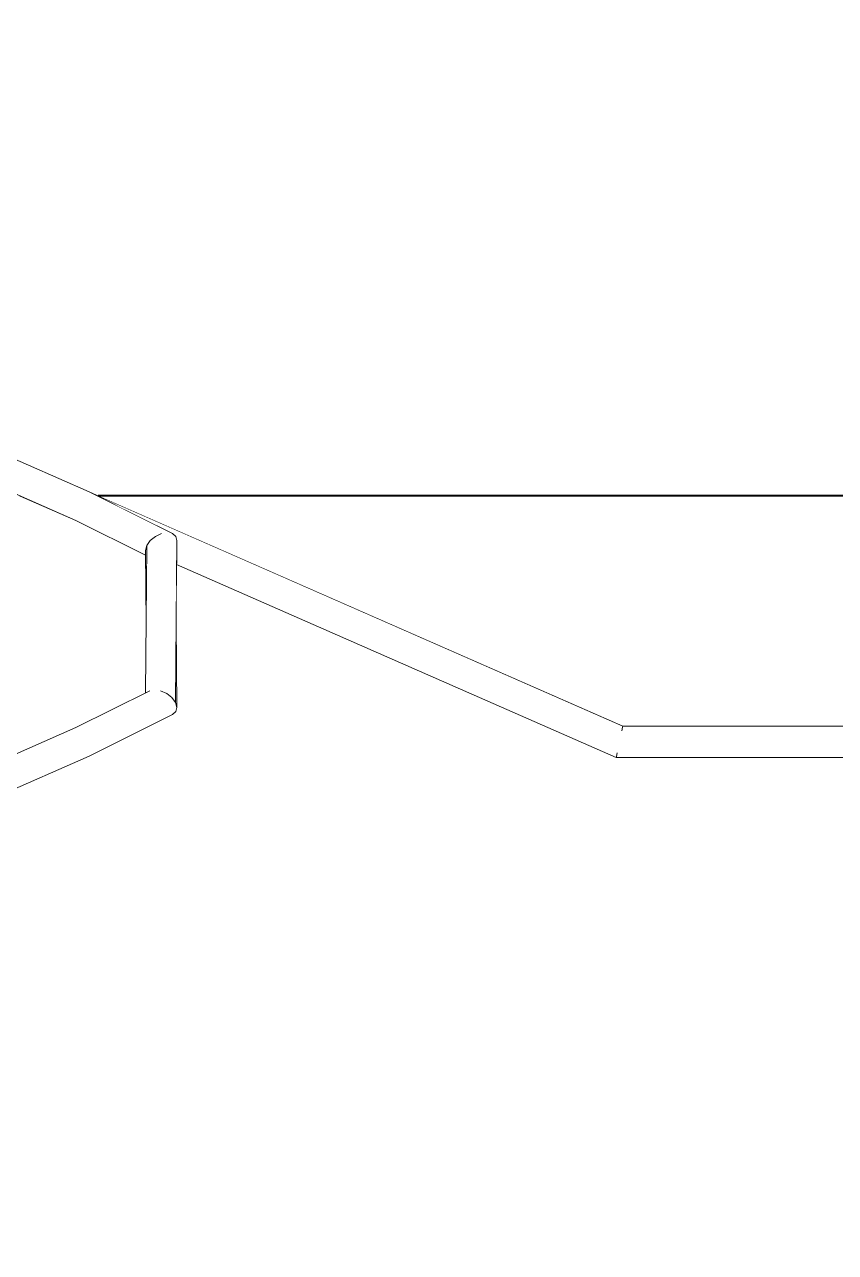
# Model space of a CAD drawing. Header units: feet. Extents: x -10410 to 374725, y -46422 to 88923.
# Drawn here: x 122468 to 122983, y -782 to 0 of the extents above; entities that cross this region are included whole.
import ezdxf

# ---------------------------------------------------------------- set-up
doc = ezdxf.new("R2010")
doc.units = ezdxf.units.FT
doc.header["$MEASUREMENT"] = 0
doc.set_wipeout_variables(frame=1)
doc.linetypes.add('Wipeout_Contour', pattern=[1000, 0, -1000])
for name, color, linetype in [('Конструктив - Лестницы', 7, 'Continuous'), ('Конструктив - Перекрытия', 7, 'Continuous'), ('Конструктив - Стены Несущие', 7, 'Continuous')]:
    doc.layers.add(name, color=color, linetype=linetype)
doc.layers.add('Конструктив - Лестницы_Ном._пера__1', color=7, linetype='Continuous', lineweight=20)
doc.layers.add('Конструктив - Перекрытия_Ном._пера__21', color=7, linetype='Continuous', lineweight=40)

msp = doc.modelspace()

# ---------------------------------------------------------------- wipeouts: each hides what was drawn before it
at = {"color": 254, "linetype": 'Wipeout_Contour', "lineweight": 0, "ltscale": 977559.039012}
msp.add_wipeout([(120692.22739, -299.99999), (121764.17199, -770.60973), (122500.20081, -447.47505), (122544.48079, -425.3391), (122544.87305, -381.53112), (122544.48086, -337.72301), (122500.20081, -315.58699), (122464.69701, -299.99999)], dxfattribs=at).dxf.layer = 'Конструктив - Стены Несущие'

# ---------------------------------------------------------------- next in the draw order: wipeouts: each hides what was drawn before it
at = {"color": 254, "linetype": 'Wipeout_Contour', "lineweight": 0, "ltscale": 2340459.073652017}
msp.add_wipeout([(121789.0482, -781.53107), (122848.21491, -1246.53101), (123754.44949, -1246.53101), (123758.27628, -1247.29221), (123761.52053, -1249.45994), (123763.68826, -1252.70419), (123764.44947, -1256.53105), (123764.44947, -456.53108), (123763.68826, -460.35787), (123761.52053, -463.60211), (123758.27628, -465.76978), (123754.44949, -466.53105), (122844.01797, -466.53105), (122564.3167, -343.73543), (122563.99878, -381.53105), (122564.4456, -434.65561), (122563.7912, -437.30456), (122561.71463, -439.07449), (122508.69814, -465.58704)], dxfattribs=at).dxf.layer = 'Конструктив - Стены Несущие'

# ---------------------------------------------------------------- next in the draw order: wipeouts: each hides what was drawn before it
at = {"color": 254, "linetype": 'Wipeout_Contour', "lineweight": 0, "ltscale": 987932.895523}
msp.add_wipeout([(123764.44947, -299.99999), (122514.44942, -299.99999), (122848.21491, -446.53104), (123754.44949, -446.53104), (123758.27628, -447.29224), (123761.52053, -449.45997), (123763.68826, -452.70422), (123764.44947, -456.53108)], dxfattribs=at).dxf.layer = 'Конструктив - Стены Несущие'

# ---------------------------------------------------------------- next in the draw order: wipeouts: each hides what was drawn before it
at = {"color": 254, "linetype": 'Wipeout_Contour', "lineweight": 0, "ltscale": 490820.189601}
msp.add_wipeout([(122564.34346, -340.54844), (122564.32362, -342.90716), (122844.17774, -465.76983), (122844.63263, -463.6021)], dxfattribs=at).dxf.layer = 'Конструктив - Лестницы'
at = {"color": 254, "linetype": 'Wipeout_Contour', "lineweight": 0, "ltscale": 491874.842449}
msp.add_wipeout([(121831.11638, 0.00003), (122514.44953, -300.00005), (123764.44954, -300.00005), (123764.44954, -0.00003)], dxfattribs=at).dxf.layer = 'Конструктив - Перекрытия'

# ---------------------------------------------------------------- next in the draw order: wipeouts: each hides what was drawn before it
at = {"color": 254, "linetype": 'Wipeout_Contour', "lineweight": 0, "ltscale": 489322.004704}
msp.add_wipeout([(122159.94097, -163.00561), (122159.06956, -164.99048), (122500.52421, -314.89769), (122501.4452, -312.93459)], dxfattribs=at).dxf.layer = 'Конструктив - Лестницы'
at = {"color": 254, "linetype": 'Wipeout_Contour', "lineweight": 0, "ltscale": 490821.338832}
msp.add_wipeout([(122564.37315, -337.01835), (122564.34346, -340.54844), (122844.63263, -463.6021), (122845.31342, -460.35786)], dxfattribs=at).dxf.layer = 'Конструктив - Лестницы'

# ---------------------------------------------------------------- next in the draw order: wipeouts: each hides what was drawn before it
at = {"color": 254, "linetype": 'Wipeout_Contour', "lineweight": 0, "ltscale": 489326.460582}
msp.add_wipeout([(122161.24512, -160.03505), (122159.94097, -163.00561), (122501.4452, -312.9346), (122502.82357, -309.9966)], dxfattribs=at).dxf.layer = 'Конструктив - Лестницы'
at = {"color": 254, "linetype": 'Wipeout_Contour', "lineweight": 0, "ltscale": 613388.195111}
msp.add_wipeout([(122564.37316, -337.01836), (122845.31342, -460.35787), (122846.11647, -456.53104), (122564.40818, -332.85434), (122564.40263, -333.51414)], dxfattribs=at).dxf.layer = 'Конструктив - Лестницы'

# ---------------------------------------------------------------- next in the draw order: wipeouts: each hides what was drawn before it
at = {"color": 254, "linetype": 'Wipeout_Contour', "lineweight": 0, "ltscale": 489332.282705}
msp.add_wipeout([(122162.78347, -156.53103), (122161.24512, -160.03505), (122502.82357, -309.99662), (122504.44946, -306.53104)], dxfattribs=at).dxf.layer = 'Конструктив - Лестницы'
at = {"color": 254, "linetype": 'Wipeout_Contour', "lineweight": 0, "ltscale": 490824.465222}
msp.add_wipeout([(122564.40818, -332.85435), (122846.11646, -456.53103), (122846.91951, -452.7042), (122564.4432, -328.69033)], dxfattribs=at).dxf.layer = 'Конструктив - Лестницы'

# ---------------------------------------------------------------- next in the draw order: wipeouts: each hides what was drawn before it
at = {"color": 254, "linetype": 'Wipeout_Contour', "lineweight": 0, "ltscale": 858515.290983}
msp.add_wipeout([(122847.6003, -449.45997), (122561.08749, -323.67398), (122561.71459, -323.98759), (122563.79119, -325.75753), (122564.44559, -328.40643), (122564.44321, -328.69033), (122846.91951, -452.7042)], dxfattribs=at).dxf.layer = 'Конструктив - Лестницы'

# ---------------------------------------------------------------- next in the draw order: wipeouts: each hides what was drawn before it
at = {"color": 254, "linetype": 'Wipeout_Contour', "lineweight": 0, "ltscale": 490781.381208}
msp.add_wipeout([(122522.31388, -304.28401), (122561.08736, -323.67392), (122847.60031, -449.45997), (122848.05517, -447.29224)], dxfattribs=at).dxf.layer = 'Конструктив - Лестницы'

# ---------------------------------------------------------------- next in the draw order: wipeouts: each hides what was drawn before it
at = {"color": 254, "linetype": 'Wipeout_Contour', "lineweight": 0, "ltscale": 490729.607176}
msp.add_wipeout([(122848.21492, -446.53103), (122508.69814, -297.47503), (122522.31361, -304.28388), (122848.05518, -447.29224)], dxfattribs=at).dxf.layer = 'Конструктив - Лестницы'

# ---------------------------------------------------------------- next in the draw order: wipeouts: each hides what was drawn before it
at = {"color": 254, "linetype": 'Wipeout_Contour', "lineweight": 0, "ltscale": 489338.584871}
msp.add_wipeout([(122164.32182, -153.02702), (122162.78347, -156.53103), (122504.44947, -306.53103), (122506.07536, -303.06545)], dxfattribs=at).dxf.layer = 'Конструктив - Лестницы'
at = {"color": 254, "linetype": 'Wipeout_Contour', "lineweight": 0, "ltscale": 490819.567142}
msp.add_wipeout([(122564.32362, -342.90717), (122564.31665, -343.73543), (122844.01801, -466.53103), (122844.17774, -465.76983)], dxfattribs=at).dxf.layer = 'Конструктив - Лестницы'

# ---------------------------------------------------------------- next in the draw order: wipeouts: each hides what was drawn before it
at = {"color": 254, "linetype": 'Wipeout_Contour', "lineweight": 0, "ltscale": 489344.407602}
msp.add_wipeout([(122165.62597, -150.05645), (122164.32182, -153.02702), (122506.07536, -303.06545), (122507.45373, -300.12747)], dxfattribs=at).dxf.layer = 'Конструктив - Лестницы'
at = {"color": 254, "linetype": 'Wipeout_Contour', "lineweight": 0, "ltscale": 493190.317226}
msp.add_wipeout([(122844.17774, -465.76983), (123750.62263, -465.76983), (123747.3784, -463.6021), (122844.63263, -463.6021)], dxfattribs=at).dxf.layer = 'Конструктив - Лестницы'

# ---------------------------------------------------------------- next in the draw order: wipeouts: each hides what was drawn before it
at = {"color": 254, "linetype": 'Wipeout_Contour', "lineweight": 0, "ltscale": 489348.864326}
msp.add_wipeout([(122166.49737, -148.07159), (122165.62597, -150.05645), (122507.45374, -300.12747), (122508.37473, -298.16438)], dxfattribs=at).dxf.layer = 'Конструктив - Лестницы'
at = {"color": 254, "linetype": 'Wipeout_Contour', "lineweight": 0, "ltscale": 493185.998889}
msp.add_wipeout([(122844.63263, -463.6021), (123747.3784, -463.6021), (123745.21067, -460.35787), (122845.31342, -460.35787)], dxfattribs=at).dxf.layer = 'Конструктив - Лестницы'

# ---------------------------------------------------------------- next in the draw order: wipeouts: each hides what was drawn before it
at = {"color": 254, "linetype": 'Wipeout_Contour', "lineweight": 0, "ltscale": 489351.276288}
msp.add_wipeout([(122166.49737, -148.07159), (122508.37473, -298.16438), (122508.69814, -297.47503), (122166.80337, -147.37459)], dxfattribs=at).dxf.layer = 'Конструктив - Лестницы'
at = {"color": 254, "linetype": 'Wipeout_Contour', "lineweight": 0, "ltscale": 493184.499336}
msp.add_wipeout([(122845.31342, -460.35787), (123745.21067, -460.35787), (123744.44947, -456.53103), (122846.11647, -456.53103)], dxfattribs=at).dxf.layer = 'Конструктив - Лестницы'
at = {"color": 254, "linetype": 'Wipeout_Contour', "lineweight": 0, "ltscale": 493196.79667}
msp.add_wipeout([(122844.01801, -466.53103), (123754.44947, -466.53103), (123750.62263, -465.76983), (122844.17774, -465.76983)], dxfattribs=at).dxf.layer = 'Конструктив - Лестницы'

# ---------------------------------------------------------------- next in the draw order: linework, layer by layer
at = {"layer": 'Конструктив - Лестницы_Ном._пера__1', "linetype": 'Continuous'}
for p, q in [((122844.01801, -466.53103), (122844.17774, -465.76983)), ((122844.01801, -466.53103), (123754.44947, -466.53103)), ((122844.17774, -465.76983), (122844.63263, -463.6021))]:
    msp.add_line(p, q, dxfattribs=at)

# ---------------------------------------------------------------- next in the draw order: wipeouts: each hides what was drawn before it
at = {"color": 254, "linetype": 'Wipeout_Contour', "lineweight": 0, "ltscale": 489319.593202}
msp.add_wipeout([(122159.06956, -164.99048), (122158.76356, -165.68747), (122500.20079, -315.58704), (122500.5242, -314.89769)], dxfattribs=at).dxf.layer = 'Конструктив - Лестницы'
at = {"color": 254, "linetype": 'Wipeout_Contour', "lineweight": 0, "ltscale": 493186.048735}
msp.add_wipeout([(122846.11647, -456.53103), (123744.44947, -456.53103), (123745.21067, -452.7042), (122846.91951, -452.7042)], dxfattribs=at).dxf.layer = 'Конструктив - Лестницы'

# ---------------------------------------------------------------- next in the draw order: wipeouts: each hides what was drawn before it
at = {"color": 254, "linetype": 'Wipeout_Contour', "lineweight": 0, "ltscale": 490092.627788}
msp.add_wipeout([(122501.4452, -312.9346), (122500.5242, -314.89769), (122544.47421, -336.98613), (122544.47389, -336.95076)], dxfattribs=at).dxf.layer = 'Конструктив - Лестницы'
at = {"color": 254, "linetype": 'Wipeout_Contour', "lineweight": 0, "ltscale": 493190.411209}
msp.add_wipeout([(122846.91951, -452.7042), (123745.21067, -452.7042), (123747.3784, -449.45997), (122847.6003, -449.45997)], dxfattribs=at).dxf.layer = 'Конструктив - Лестницы'

# ---------------------------------------------------------------- next in the draw order: wipeouts: each hides what was drawn before it
at = {"color": 254, "linetype": 'Wipeout_Contour', "lineweight": 0, "ltscale": 367590.313427}
msp.add_wipeout([(122500.5242, -314.89769), (122544.48036, -337.67342), (122544.47421, -336.98613)], dxfattribs=at).dxf.layer = 'Конструктив - Лестницы'
at = {"color": 254, "linetype": 'Wipeout_Contour', "lineweight": 0, "ltscale": 493196.920737}
msp.add_wipeout([(122847.6003, -449.45997), (123747.3784, -449.45997), (123750.62263, -447.29224), (122848.05519, -447.29224)], dxfattribs=at).dxf.layer = 'Конструктив - Лестницы'

# ---------------------------------------------------------------- next in the draw order: wipeouts: each hides what was drawn before it
at = {"color": 254, "linetype": 'Wipeout_Contour', "lineweight": 0, "ltscale": 367550.437891}
msp.add_wipeout([(122501.4452, -312.9346), (122544.45334, -334.65563), (122502.82357, -309.99662)], dxfattribs=at).dxf.layer = 'Конструктив - Лестницы'
at = {"color": 254, "linetype": 'Wipeout_Contour', "lineweight": 0, "ltscale": 493204.586051}
msp.add_wipeout([(122848.05519, -447.29224), (123750.62263, -447.29224), (123754.44947, -446.53103), (122848.21492, -446.53103)], dxfattribs=at).dxf.layer = 'Конструктив - Лестницы'

# ---------------------------------------------------------------- next in the draw order: linework, layer by layer
at = {"layer": 'Конструктив - Лестницы_Ном._пера__1', "linetype": 'Continuous'}
for p, q in [((122847.6003, -449.45997), (122848.05519, -447.29224)), ((122848.05519, -447.29224), (122848.21492, -446.53103)), ((122848.21492, -446.53103), (123754.44947, -446.53103))]:
    msp.add_line(p, q, dxfattribs=at)

# ---------------------------------------------------------------- next in the draw order: wipeouts: each hides what was drawn before it
at = {"color": 254, "linetype": 'Wipeout_Contour', "lineweight": 0, "ltscale": 367591.193833}
msp.add_wipeout([(122544.45334, -334.65563), (122501.4452, -312.9346), (122544.47389, -336.95076)], dxfattribs=at).dxf.layer = 'Конструктив - Лестницы'

# ---------------------------------------------------------------- next in the draw order: wipeouts: each hides what was drawn before it
at = {"color": 254, "linetype": 'Wipeout_Contour', "lineweight": 0, "ltscale": 367554.278726}
msp.add_wipeout([(122502.82357, -309.99662), (122545.32076, -331.53103), (122504.44947, -306.53103)], dxfattribs=at).dxf.layer = 'Конструктив - Лестницы'

# ---------------------------------------------------------------- next in the draw order: wipeouts: each hides what was drawn before it
at = {"color": 254, "linetype": 'Wipeout_Contour', "lineweight": 0, "ltscale": 367593.41665}
msp.add_wipeout([(122502.82357, -309.99662), (122544.45334, -334.65563), (122545.32076, -331.53103)], dxfattribs=at).dxf.layer = 'Конструктив - Лестницы'

# ---------------------------------------------------------------- next in the draw order: wipeouts: each hides what was drawn before it
at = {"color": 254, "linetype": 'Wipeout_Contour', "lineweight": 0, "ltscale": 367559.762489}
msp.add_wipeout([(122504.44947, -306.53103), (122547.57794, -328.40644), (122506.07536, -303.06545)], dxfattribs=at).dxf.layer = 'Конструктив - Лестницы'

# ---------------------------------------------------------------- next in the draw order: wipeouts: each hides what was drawn before it
at = {"color": 254, "linetype": 'Wipeout_Contour', "lineweight": 0, "ltscale": 367598.173418}
msp.add_wipeout([(122504.44947, -306.53103), (122545.32076, -331.53103), (122547.57794, -328.40644)], dxfattribs=at).dxf.layer = 'Конструктив - Лестницы'

# ---------------------------------------------------------------- next in the draw order: wipeouts: each hides what was drawn before it
at = {"color": 254, "linetype": 'Wipeout_Contour', "lineweight": 0, "ltscale": 367566.054003}
msp.add_wipeout([(122506.07536, -303.06545), (122550.88124, -325.75753), (122507.45373, -300.12747)], dxfattribs=at).dxf.layer = 'Конструктив - Лестницы'

# ---------------------------------------------------------------- next in the draw order: wipeouts: each hides what was drawn before it
at = {"color": 254, "linetype": 'Wipeout_Contour', "lineweight": 0, "ltscale": 367605.357103}
msp.add_wipeout([(122506.07536, -303.06545), (122547.57794, -328.40644), (122550.88124, -325.75753)], dxfattribs=at).dxf.layer = 'Конструктив - Лестницы'

# ---------------------------------------------------------------- next in the draw order: wipeouts: each hides what was drawn before it
at = {"color": 254, "linetype": 'Wipeout_Contour', "lineweight": 0, "ltscale": 367572.194377}
msp.add_wipeout([(122507.45374, -300.12748), (122554.72779, -323.98759), (122508.37473, -298.16438)], dxfattribs=at).dxf.layer = 'Конструктив - Лестницы'

# ---------------------------------------------------------------- next in the draw order: wipeouts: each hides what was drawn before it
at = {"color": 254, "linetype": 'Wipeout_Contour', "lineweight": 0, "ltscale": 367613.874016}
msp.add_wipeout([(122507.45373, -300.12747), (122550.88124, -325.75753), (122554.72778, -323.98759)], dxfattribs=at).dxf.layer = 'Конструктив - Лестницы'

# ---------------------------------------------------------------- next in the draw order: wipeouts: each hides what was drawn before it
at = {"color": 254, "linetype": 'Wipeout_Contour', "lineweight": 0, "ltscale": 490087.35643}
msp.add_wipeout([(122508.37473, -298.16438), (122509.26363, -298.61), (122558.53195, -323.36607), (122508.69814, -297.47503)], dxfattribs=at).dxf.layer = 'Конструктив - Лестницы'

# ---------------------------------------------------------------- next in the draw order: wipeouts: each hides what was drawn before it
at = {"color": 254, "linetype": 'Wipeout_Contour', "lineweight": 0, "ltscale": 367622.429145}
msp.add_wipeout([(122558.53195, -323.36607), (122508.37473, -298.16438), (122554.72778, -323.98759)], dxfattribs=at).dxf.layer = 'Конструктив - Лестницы'

# ---------------------------------------------------------------- next in the draw order: wipeouts: each hides what was drawn before it
at = {"color": 254, "linetype": 'Wipeout_Contour', "lineweight": 0, "ltscale": 367629.721851}
msp.add_wipeout([(122508.69814, -297.47503), (122558.53195, -323.36607), (122561.71459, -323.98759)], dxfattribs=at).dxf.layer = 'Конструктив - Лестницы'

# ---------------------------------------------------------------- next in the draw order: linework, layer by layer
at = {"layer": 'Конструктив - Лестницы_Ном._пера__1', "linetype": 'Continuous'}
msp.add_line((122166.80337, -147.37459), (122508.69814, -297.47503), dxfattribs=at)
at = {"layer": 'Конструктив - Перекрытия_Ном._пера__21', "linetype": 'Continuous'}
msp.add_line((123764.44954, -300), (122514.43334, -300), dxfattribs=at)

# ---------------------------------------------------------------- next in the draw order: wipeouts: each hides what was drawn before it
at = {"color": 254, "linetype": 'Wipeout_Contour', "lineweight": 0, "ltscale": 490091.420792}
msp.add_wipeout([(122500.20079, -315.58704), (122544.4808, -337.72296), (122544.48036, -337.67342), (122500.5242, -314.89769)], dxfattribs=at).dxf.layer = 'Конструктив - Лестницы'

# ---------------------------------------------------------------- next in the draw order: linework, layer by layer
at = {"layer": 'Конструктив - Лестницы_Ном._пера__1', "linetype": 'Continuous'}
msp.add_line((122158.76356, -165.68747), (122500.20079, -315.58704), dxfattribs=at)

# ---------------------------------------------------------------- next in the draw order: wipeouts: each hides what was drawn before it
at = {"color": 254, "linetype": 'Wipeout_Contour', "lineweight": 0, "ltscale": 367636.161248}
msp.add_wipeout([(122544.45334, -334.65563), (122544.87306, -381.5311), (122545.32076, -331.53103)], dxfattribs=at).dxf.layer = 'Конструктив - Лестницы'

# ---------------------------------------------------------------- next in the draw order: wipeouts: each hides what was drawn before it
at = {"color": 254, "linetype": 'Wipeout_Contour', "lineweight": 0, "ltscale": 490185.000907}
msp.add_wipeout([(122545.32076, -331.53103), (122544.4808, -425.33911), (122544.55027, -425.30438), (122547.57794, -328.40644)], dxfattribs=at).dxf.layer = 'Конструктив - Лестницы'

# ---------------------------------------------------------------- next in the draw order: wipeouts: each hides what was drawn before it
at = {"color": 254, "linetype": 'Wipeout_Contour', "lineweight": 0, "ltscale": 490191.653793}
msp.add_wipeout([(122547.57794, -328.40644), (122545.12655, -425.01629), (122545.15125, -425.00395), (122550.88124, -325.75753)], dxfattribs=at).dxf.layer = 'Конструктив - Лестницы'

# ---------------------------------------------------------------- next in the draw order: wipeouts: each hides what was drawn before it
at = {"color": 254, "linetype": 'Wipeout_Contour', "lineweight": 0, "ltscale": 367639.480843}
msp.add_wipeout([(122544.55027, -425.30438), (122545.12655, -425.01629), (122547.57794, -328.40644)], dxfattribs=at).dxf.layer = 'Конструктив - Лестницы'

# ---------------------------------------------------------------- next in the draw order: wipeouts: each hides what was drawn before it
at = {"color": 254, "linetype": 'Wipeout_Contour', "lineweight": 0, "ltscale": 367654.396265}
msp.add_wipeout([(122547.18434, -423.98759), (122554.72778, -323.98759), (122550.88124, -325.75753)], dxfattribs=at).dxf.layer = 'Конструктив - Лестницы'

# ---------------------------------------------------------------- next in the draw order: wipeouts: each hides what was drawn before it
at = {"color": 254, "linetype": 'Wipeout_Contour', "lineweight": 0, "ltscale": 367645.26671}
msp.add_wipeout([(122545.15125, -425.00394), (122547.18434, -423.98759), (122550.88124, -325.75753)], dxfattribs=at).dxf.layer = 'Конструктив - Лестницы'

# ---------------------------------------------------------------- next in the draw order: wipeouts: each hides what was drawn before it
at = {"color": 254, "linetype": 'Wipeout_Contour', "lineweight": 0, "ltscale": 367665.17705}
msp.add_wipeout([(122550.36698, -423.36607), (122558.53195, -323.36607), (122554.72778, -323.98759)], dxfattribs=at).dxf.layer = 'Конструктив - Лестницы'

# ---------------------------------------------------------------- next in the draw order: wipeouts: each hides what was drawn before it
at = {"color": 254, "linetype": 'Wipeout_Contour', "lineweight": 0, "ltscale": 367654.251485}
msp.add_wipeout([(122547.18434, -423.98759), (122550.36698, -423.36607), (122554.72778, -323.98759)], dxfattribs=at).dxf.layer = 'Конструктив - Лестницы'

# ---------------------------------------------------------------- next in the draw order: linework, layer by layer
at = {"layer": 'Конструктив - Лестницы_Ном._пера__1', "linetype": 'Continuous'}
for p, q in [((122500.20079, -315.58704), (122544.4808, -337.72296)), ((122544.45334, -334.65563), (122545.32076, -331.53103)), ((122544.45334, -334.65563), (122544.87306, -381.53103)), ((122545.32076, -331.53103), (122545.32076, -331.82885))]:
    msp.add_line(p, q, dxfattribs=at)

# ---------------------------------------------------------------- next in the draw order: wipeouts: each hides what was drawn before it
at = {"color": 254, "linetype": 'Wipeout_Contour', "lineweight": 0, "ltscale": 367675.926122}
msp.add_wipeout([(122554.17115, -423.98759), (122561.71459, -323.98759), (122558.53195, -323.36607)], dxfattribs=at).dxf.layer = 'Конструктив - Лестницы'

# ---------------------------------------------------------------- next in the draw order: wipeouts: each hides what was drawn before it
at = {"color": 254, "linetype": 'Wipeout_Contour', "lineweight": 0, "ltscale": 367664.996759}
msp.add_wipeout([(122550.36698, -423.36607), (122554.17115, -423.98759), (122558.53195, -323.36607)], dxfattribs=at).dxf.layer = 'Конструктив - Лестницы'

# ---------------------------------------------------------------- next in the draw order: linework, layer by layer
at = {"layer": 'Конструктив - Лестницы_Ном._пера__1', "linetype": 'Continuous'}
msp.add_line((122545.32076, -331.53103), (122547.57794, -328.40644), dxfattribs=at)

# ---------------------------------------------------------------- next in the draw order: wipeouts: each hides what was drawn before it
at = {"color": 254, "linetype": 'Wipeout_Contour', "lineweight": 0, "ltscale": 367684.983883}
msp.add_wipeout([(122561.71459, -323.98759), (122558.01951, -425.70743), (122563.79119, -325.75753)], dxfattribs=at).dxf.layer = 'Конструктив - Лестницы'

# ---------------------------------------------------------------- next in the draw order: wipeouts: each hides what was drawn before it
at = {"color": 254, "linetype": 'Wipeout_Contour', "lineweight": 0, "ltscale": 367675.795943}
msp.add_wipeout([(122554.17115, -423.98759), (122558.01769, -425.75753), (122561.71459, -323.98759)], dxfattribs=at).dxf.layer = 'Конструктив - Лестницы'

# ---------------------------------------------------------------- next in the draw order: linework, layer by layer
at = {"layer": 'Конструктив - Лестницы_Ном._пера__1', "linetype": 'Continuous'}
msp.add_line((122547.57794, -328.40644), (122550.88124, -325.75753), dxfattribs=at)

# ---------------------------------------------------------------- next in the draw order: wipeouts: each hides what was drawn before it
at = {"color": 254, "linetype": 'Wipeout_Contour', "lineweight": 0, "ltscale": 367690.887167}
msp.add_wipeout([(122561.32099, -428.40644), (122564.44559, -328.40644), (122563.79119, -325.75753)], dxfattribs=at).dxf.layer = 'Конструктив - Лестницы'
at = {"color": 254, "linetype": 'Wipeout_Contour', "lineweight": 0, "ltscale": 367599.595841}
msp.add_wipeout([(122547.18434, -423.98759), (122500.20079, -447.47503), (122550.36698, -423.36607)], dxfattribs=at).dxf.layer = 'Конструктив - Лестницы'

# ---------------------------------------------------------------- next in the draw order: wipeouts: each hides what was drawn before it
at = {"color": 254, "linetype": 'Wipeout_Contour', "lineweight": 0, "ltscale": 367684.98014}
msp.add_wipeout([(122563.79119, -325.75753), (122558.01769, -425.75753), (122561.321, -428.40644)], dxfattribs=at).dxf.layer = 'Конструктив - Лестницы'

# ---------------------------------------------------------------- next in the draw order: linework, layer by layer
at = {"layer": 'Конструктив - Лестницы_Ном._пера__1', "linetype": 'Continuous'}
for p, q in [((122508.69814, -297.47503), (122561.71459, -323.98759)), ((122550.88124, -325.75753), (122554.72778, -323.98759))]:
    msp.add_line(p, q, dxfattribs=at)

# ---------------------------------------------------------------- next in the draw order: wipeouts: each hides what was drawn before it
at = {"color": 254, "linetype": 'Wipeout_Contour', "lineweight": 0, "ltscale": 367691.072012}
msp.add_wipeout([(122564.44559, -328.40644), (122561.32099, -428.40644), (122563.57817, -431.53103)], dxfattribs=at).dxf.layer = 'Конструктив - Лестницы'
at = {"color": 254, "linetype": 'Wipeout_Contour', "lineweight": 0, "ltscale": 367606.916003}
msp.add_wipeout([(122550.36698, -423.36607), (122500.5242, -448.16438), (122554.17115, -423.98759)], dxfattribs=at).dxf.layer = 'Конструктив - Лестницы'

# ---------------------------------------------------------------- next in the draw order: linework, layer by layer
at = {"layer": 'Конструктив - Лестницы_Ном._пера__1', "linetype": 'Continuous'}
for p, q in [((122561.71459, -323.98759), (122563.79119, -325.75753)), ((122563.79119, -325.75753), (122564.44559, -328.40644))]:
    msp.add_line(p, q, dxfattribs=at)

# ---------------------------------------------------------------- next in the draw order: wipeouts: each hides what was drawn before it
at = {"color": 254, "linetype": 'Wipeout_Contour', "lineweight": 0, "ltscale": 367694.163257}
msp.add_wipeout([(122563.99874, -381.53106), (122563.57818, -431.53103), (122564.44559, -434.65563)], dxfattribs=at).dxf.layer = 'Конструктив - Лестницы'
at = {"color": 254, "linetype": 'Wipeout_Contour', "lineweight": 0, "ltscale": 367553.955519}
msp.add_wipeout([(122550.36698, -423.36607), (122500.20079, -447.47503), (122500.5242, -448.16438)], dxfattribs=at).dxf.layer = 'Конструктив - Лестницы'

# ---------------------------------------------------------------- next in the draw order: wipeouts: each hides what was drawn before it
at = {"color": 254, "linetype": 'Wipeout_Contour', "lineweight": 0, "ltscale": 367615.500359}
msp.add_wipeout([(122554.17115, -423.98759), (122501.4452, -450.12747), (122558.01769, -425.75753)], dxfattribs=at).dxf.layer = 'Конструктив - Лестницы'

# ---------------------------------------------------------------- next in the draw order: wipeouts: each hides what was drawn before it
at = {"color": 254, "linetype": 'Wipeout_Contour', "lineweight": 0, "ltscale": 367559.00504}
msp.add_wipeout([(122554.17115, -423.98759), (122500.5242, -448.16438), (122501.4452, -450.12747)], dxfattribs=at).dxf.layer = 'Конструктив - Лестницы'

# ---------------------------------------------------------------- next in the draw order: wipeouts: each hides what was drawn before it
at = {"color": 254, "linetype": 'Wipeout_Contour', "lineweight": 0, "ltscale": 367624.043289}
msp.add_wipeout([(122558.01769, -425.75753), (122502.82357, -453.06545), (122561.32099, -428.40644)], dxfattribs=at).dxf.layer = 'Конструктив - Лестницы'

# ---------------------------------------------------------------- next in the draw order: wipeouts: each hides what was drawn before it
at = {"color": 254, "linetype": 'Wipeout_Contour', "lineweight": 0, "ltscale": 367565.16776}
msp.add_wipeout([(122558.01769, -425.75753), (122501.4452, -450.12747), (122502.82357, -453.06545)], dxfattribs=at).dxf.layer = 'Конструктив - Лестницы'

# ---------------------------------------------------------------- next in the draw order: wipeouts: each hides what was drawn before it
at = {"color": 254, "linetype": 'Wipeout_Contour', "lineweight": 0, "ltscale": 367631.244431}
msp.add_wipeout([(122561.321, -428.40644), (122504.44947, -456.53103), (122563.57818, -431.53103)], dxfattribs=at).dxf.layer = 'Конструктив - Лестницы'

# ---------------------------------------------------------------- next in the draw order: wipeouts: each hides what was drawn before it
at = {"color": 254, "linetype": 'Wipeout_Contour', "lineweight": 0, "ltscale": 367571.504742}
msp.add_wipeout([(122561.32099, -428.40644), (122502.82357, -453.06545), (122504.44947, -456.53103)], dxfattribs=at).dxf.layer = 'Конструктив - Лестницы'

# ---------------------------------------------------------------- next in the draw order: linework, layer by layer
at = {"layer": 'Конструктив - Лестницы_Ном._пера__1', "linetype": 'Continuous'}
for p, q in [((122545.32076, -331.53103), (122544.4808, -425.33911)), ((122554.17115, -423.98759), (122558.01769, -425.75753))]:
    msp.add_line(p, q, dxfattribs=at)

# ---------------------------------------------------------------- next in the draw order: wipeouts: each hides what was drawn before it
at = {"color": 254, "linetype": 'Wipeout_Contour', "lineweight": 0, "ltscale": 367636.00653}
msp.add_wipeout([(122563.57818, -431.53103), (122506.07536, -459.99662), (122564.44559, -434.65563)], dxfattribs=at).dxf.layer = 'Конструктив - Лестницы'
at = {"color": 254, "linetype": 'Wipeout_Contour', "lineweight": 0, "ltscale": 489323.119889}
msp.add_wipeout([(122500.20079, -447.47503), (122158.76356, -597.37459), (122159.06956, -598.07159), (122500.5242, -448.16438)], dxfattribs=at).dxf.layer = 'Конструктив - Лестницы'

# ---------------------------------------------------------------- next in the draw order: wipeouts: each hides what was drawn before it
at = {"color": 254, "linetype": 'Wipeout_Contour', "lineweight": 0, "ltscale": 367577.050781}
msp.add_wipeout([(122504.44947, -456.53103), (122506.07536, -459.99662), (122563.57818, -431.53103)], dxfattribs=at).dxf.layer = 'Конструктив - Лестницы'

# ---------------------------------------------------------------- next in the draw order: linework, layer by layer
at = {"layer": 'Конструктив - Лестницы_Ном._пера__1', "linetype": 'Continuous'}
msp.add_line((122558.01769, -425.75753), (122561.32099, -428.40644), dxfattribs=at)

# ---------------------------------------------------------------- next in the draw order: wipeouts: each hides what was drawn before it
at = {"color": 254, "linetype": 'Wipeout_Contour', "lineweight": 0, "ltscale": 367637.625986}
msp.add_wipeout([(122564.44559, -434.65563), (122507.45373, -462.9346), (122563.79119, -437.30454)], dxfattribs=at).dxf.layer = 'Конструктив - Лестницы'
at = {"color": 254, "linetype": 'Wipeout_Contour', "lineweight": 0, "ltscale": 489325.564631}
msp.add_wipeout([(122500.5242, -448.16438), (122159.06956, -598.07159), (122159.94097, -600.05645), (122501.4452, -450.12747)], dxfattribs=at).dxf.layer = 'Конструктив - Лестницы'

# ---------------------------------------------------------------- next in the draw order: wipeouts: each hides what was drawn before it
at = {"color": 254, "linetype": 'Wipeout_Contour', "lineweight": 0, "ltscale": 367580.961466}
msp.add_wipeout([(122564.44559, -434.65563), (122506.07536, -459.99662), (122507.45373, -462.9346)], dxfattribs=at).dxf.layer = 'Конструктив - Лестницы'

# ---------------------------------------------------------------- next in the draw order: linework, layer by layer
at = {"layer": 'Конструктив - Лестницы_Ном._пера__1', "linetype": 'Continuous'}
for p in [(122564.44559, -328.40644), (122561.32099, -428.40644), (122563.57818, -431.24892)]:
    msp.add_line(p, (122563.57818, -431.53103), dxfattribs=at)

# ---------------------------------------------------------------- next in the draw order: wipeouts: each hides what was drawn before it
at = {"color": 254, "linetype": 'Wipeout_Contour', "lineweight": 0, "ltscale": 367635.865055}
msp.add_wipeout([(122563.79119, -437.30454), (122508.37473, -464.89769), (122561.71459, -439.07448)], dxfattribs=at).dxf.layer = 'Конструктив - Лестницы'
at = {"color": 254, "linetype": 'Wipeout_Contour', "lineweight": 0, "ltscale": 489330.08197}
msp.add_wipeout([(122501.4452, -450.12747), (122159.94097, -600.05645), (122161.24512, -603.02702), (122502.82357, -453.06545)], dxfattribs=at).dxf.layer = 'Конструктив - Лестницы'

# ---------------------------------------------------------------- next in the draw order: wipeouts: each hides what was drawn before it
at = {"color": 254, "linetype": 'Wipeout_Contour', "lineweight": 0, "ltscale": 367582.641735}
msp.add_wipeout([(122563.79119, -437.30454), (122507.45373, -462.9346), (122508.37473, -464.89769)], dxfattribs=at).dxf.layer = 'Конструктив - Лестницы'

# ---------------------------------------------------------------- next in the draw order: linework, layer by layer
at = {"layer": 'Конструктив - Лестницы_Ном._пера__1', "linetype": 'Continuous'}
for p in [(122563.99874, -381.53103), (122563.57818, -431.53103)]:
    msp.add_line(p, (122564.44559, -434.65563), dxfattribs=at)

# ---------------------------------------------------------------- next in the draw order: wipeouts: each hides what was drawn before it
at = {"color": 254, "linetype": 'Wipeout_Contour', "lineweight": 0, "ltscale": 367581.836389}
msp.add_wipeout([(122561.71459, -439.07448), (122508.37473, -464.89769), (122508.69814, -465.58704)], dxfattribs=at).dxf.layer = 'Конструктив - Лестницы'
at = {"color": 254, "linetype": 'Wipeout_Contour', "lineweight": 0, "ltscale": 489335.984389}
msp.add_wipeout([(122502.82357, -453.06545), (122161.24512, -603.02702), (122162.78347, -606.53103), (122504.44947, -456.53103)], dxfattribs=at).dxf.layer = 'Конструктив - Лестницы'

# ---------------------------------------------------------------- next in the draw order: linework, layer by layer
at = {"layer": 'Конструктив - Лестницы_Ном._пера__1', "linetype": 'Continuous'}
for p, q in [((122508.69814, -297.47503), (122848.21492, -446.53103)), ((122564.31665, -343.73544), (122844.01801, -466.53103)), ((122547.18434, -423.98759), (122500.20079, -447.47503)), ((122563.79119, -437.30454), (122561.71459, -439.07448)), ((122564.44559, -434.65563), (122563.79119, -437.30454))]:
    msp.add_line(p, q, dxfattribs=at)

# ---------------------------------------------------------------- next in the draw order: wipeouts: each hides what was drawn before it
at = {"color": 254, "linetype": 'Wipeout_Contour', "lineweight": 0, "ltscale": 489342.373445}
msp.add_wipeout([(122504.44947, -456.53103), (122162.78347, -606.53103), (122164.32182, -610.03505), (122506.07536, -459.99662)], dxfattribs=at).dxf.layer = 'Конструктив - Лестницы'

# ---------------------------------------------------------------- next in the draw order: wipeouts: each hides what was drawn before it
at = {"color": 254, "linetype": 'Wipeout_Contour', "lineweight": 0, "ltscale": 489348.276462}
msp.add_wipeout([(122506.07536, -459.99662), (122164.32182, -610.03505), (122165.62597, -613.00561), (122507.45373, -462.9346)], dxfattribs=at).dxf.layer = 'Конструктив - Лестницы'

# ---------------------------------------------------------------- next in the draw order: wipeouts: each hides what was drawn before it
at = {"color": 254, "linetype": 'Wipeout_Contour', "lineweight": 0, "ltscale": 489352.794613}
msp.add_wipeout([(122507.45373, -462.9346), (122165.62597, -613.00561), (122166.49737, -614.99048), (122508.37473, -464.89769)], dxfattribs=at).dxf.layer = 'Конструктив - Лестницы'

# ---------------------------------------------------------------- next in the draw order: wipeouts: each hides what was drawn before it
at = {"color": 254, "linetype": 'Wipeout_Contour', "lineweight": 0, "ltscale": 489355.239843}
msp.add_wipeout([(122508.37473, -464.89769), (122166.49737, -614.99048), (122166.80337, -615.68747), (122508.69814, -465.58704)], dxfattribs=at).dxf.layer = 'Конструктив - Лестницы'

# ---------------------------------------------------------------- next in the draw order: linework, layer by layer
at = {"layer": 'Конструктив - Лестницы_Ном._пера__1', "linetype": 'Continuous'}
for p, q in [((122561.71459, -439.07448), (122508.69814, -465.58704)), ((122500.20079, -447.47503), (122158.76356, -597.37459)), ((122508.69814, -465.58704), (122166.80337, -615.68747))]:
    msp.add_line(p, q, dxfattribs=at)

doc.saveas('drawing.dxf')
